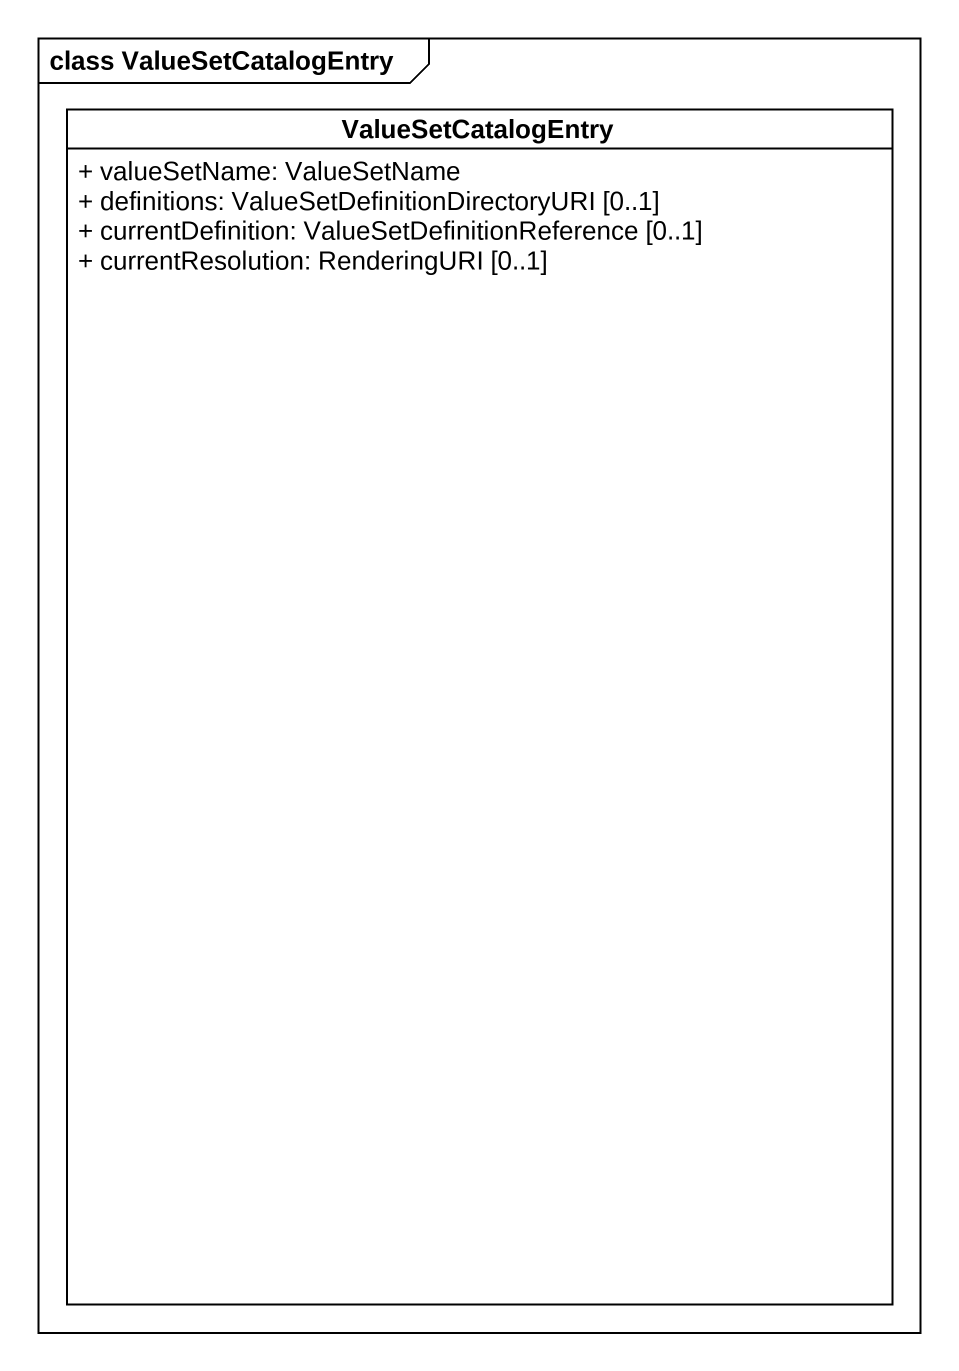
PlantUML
@startuml
mainframe class ValueSetCatalogEntry
hide circle
hide empty members
skinparam classAttributeIconSize 0
class ValueSetCatalogEntry #FFFFFF {
  + valueSetName: ValueSetName
  + definitions: ValueSetDefinitionDirectoryURI [0..1]
  + currentDefinition: ValueSetDefinitionReference [0..1]
  + currentResolution: RenderingURI [0..1]
}
@enduml
